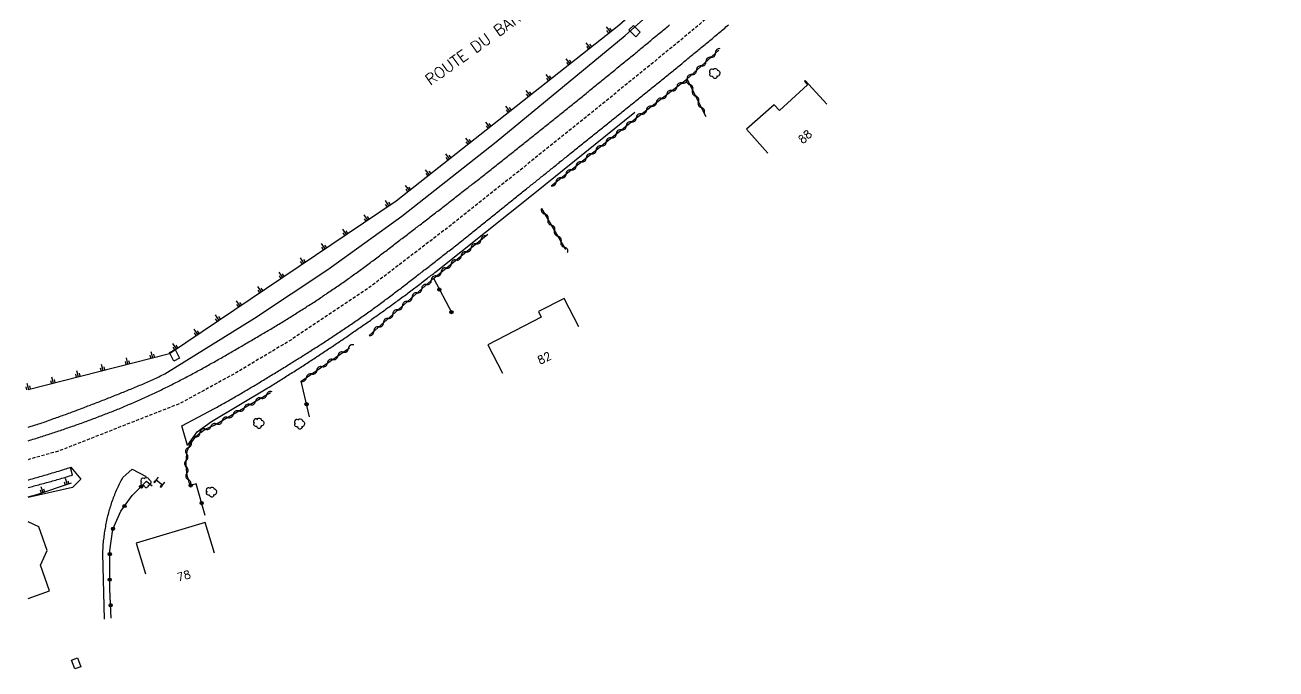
# Model space of a CAD drawing. Header units: millimetres. Extents: x 269999 to 271000, y 126004 to 126739.
# Drawn here: x 269999.5 to 270194.9, y 126098.8 to 126199.4 of the extents above; entities that cross this region are included whole.
import ezdxf
from ezdxf.enums import TextEntityAlignment as Align

# ---------------------------------------------------------------- set-up
doc = ezdxf.new("R2010")
doc.units = ezdxf.units.MM
doc.linetypes.add('DASHED', pattern=[0.75, 0.5, -0.25])
doc.layers.get('0').update_dxf_attribs({"linetype": 'CONTINUOUS'})
for name, color, linetype in [('W0001', 6, 'DASHED'), ('W0008', 7, 'CONTINUOUS'), ('W0017', 7, 'CONTINUOUS'), ('W0100', 7, 'CONTINUOUS'), ('W0105', 7, 'CONTINUOUS'), ('W0211', 2, 'CONTINUOUS'), ('W0300', 7, 'CONTINUOUS'), ('W0310', 3, 'CONTINUOUS'), ('W0322', 7, 'CONTINUOUS'), ('W0989', 7, 'CONTINUOUS'), ('W0991', 7, 'CONTINUOUS'), ('W1471', 7, 'CONTINUOUS')]:
    doc.layers.add(name, color=color, linetype=linetype)
doc.styles.get("Standard").update_dxf_attribs({"font": 'romans.shx', "width": 0.85})

# ---------------------------------------------------------------- blocks, each defined once
blk = doc.blocks.new('T300')
for p, q in [((-0.8, 0.51), (-0.86, 0.34)), ((-0.86, 0.34), (-0.86, 0.17)), ((-0.86, 0.17), (-0.74, 0.06)), ((-0.69, 0.63), (-0.8, 0.51)), ((-0.8, -0.06), (-0.74, 0.06)), ((-0.74, 0.06), (-0.69, 0.11)), ((-0.57, 0.69), (-0.69, 0.63)), ((-0.46, 0.69), (-0.57, 0.69)), ((-0.29, 0.63), (-0.46, 0.69)), ((-0.29, 0.63), (-0.17, 0.74)), ((-0.23, 0.57), (-0.29, 0.63)), ((-0.17, 0.74), (-0.06, 0.8)), ((-0.06, 0.8), (0.06, 0.8)), ((0.06, 0.8), (0.23, 0.74)), ((0.23, 0.74), (0.34, 0.63)), ((0.34, 0.63), (0.4, 0.51)), ((0.46, 0.46), (0.34, 0.46)), ((0.4, 0.51), (0.4, 0.46)), ((0.57, 0.4), (0.46, 0.46)), ((0.57, 0.4), (0.69, 0.29)), ((0.69, 0.29), (0.74, 0.17)), ((0.74, 0.06), (0.69, -0.17)), ((0.74, 0.17), (0.74, 0.06)), ((-0.8, -0.17), (-0.8, -0.06)), ((-0.8, -0.23), (-0.8, -0.17)), ((-0.74, -0.34), (-0.8, -0.23)), ((-0.69, -0.4), (-0.74, -0.34)), ((-0.51, -0.46), (-0.69, -0.4)), ((-0.4, -0.46), (-0.51, -0.46)), ((-0.4, -0.46), (-0.34, -0.46)), ((-0.34, -0.46), (-0.34, -0.4)), ((-0.34, -0.51), (-0.34, -0.46)), ((-0.29, -0.63), (-0.34, -0.51)), ((-0.17, -0.74), (-0.29, -0.63)), ((-0.06, -0.8), (-0.17, -0.74)), ((0.06, -0.8), (-0.06, -0.8)), ((0.17, -0.74), (0.06, -0.8)), ((0.23, -0.69), (0.17, -0.74)), ((0.29, -0.46), (0.23, -0.46)), ((0.29, -0.63), (0.23, -0.69)), ((0.46, -0.4), (0.29, -0.46)), ((0.34, -0.51), (0.29, -0.63)), ((0.34, -0.51), (0.34, -0.46)), ((0.57, -0.34), (0.46, -0.4)), ((0.63, -0.29), (0.57, -0.34)), ((0.69, -0.17), (0.63, -0.29))]:
    blk.add_line(p, q)
blk = doc.blocks.new('t105o')
for p, q in [((-0.5, 0), (0.5, 0)), ((0.5, 0), (0.2, 0.1)), ((0.5, 0), (0.2, -0.1))]:
    blk.add_line(p, q)
blk = doc.blocks.new('t322o')
at = {"color": 0, "linetype": 'Continuous'}
for radius in [0.25, 0.15]:
    blk.add_circle((0, 0), radius, dxfattribs=at)
blk = doc.blocks.new('t310o')
at = {"color": 0, "linetype": 'Continuous'}
for centre, start, end in [((-0.5, 0.38), 216.8699, 323.1304), ((0.5, -0.37), 36.8699, 143.1303)]:
    blk.add_arc(centre, 0.625, start, end, dxfattribs=at)
blk = doc.blocks.new('t211o')
at = {"color": 0, "linetype": 'Continuous'}
for p, q in [((-0.29, 0.5), (-0.29, 0)), ((0, 1), (0, 0)), ((0.29, 0.5), (0.29, 0))]:
    blk.add_line(p, q, dxfattribs=at)
blk = doc.blocks.new('T1471')
at = {"color": 0, "linetype": 'Continuous', "flags": 128}
blk.add_lwpolyline([(-0.75, -0.5), (-0.75, 0.5), (0.75, 0.5), (0.75, -0.5), (-0.75, -0.5)], dxfattribs=at)

msp = doc.modelspace()

# ---------------------------------------------------------------- linework, layer by layer
at = {"layer": 'W0001', "flags": 128}
msp.add_lwpolyline([(270315.74, 126341.87), (270310.66, 126339.59), (270288.57, 126329.88), (270277.54, 126325.23), (270269.05, 126321.37), (270258.73, 126316.12), (270249.12, 126310.82), (270242.31, 126306.92), (270231.17, 126299.93), (270221.27, 126293.38), (270207.6, 126284.39), (270191.18, 126273.18), (270179.24, 126264.06), (270167.9, 126254.58), (270156.74, 126244.82), (270144.66, 126234.05), (270135.08, 126225.6), (270120.84, 126213.1), (270110.48, 126204.16), (270100.94, 126196.22), (270087.75, 126185.47), (270075.79, 126175.86), (270065.46, 126167.66), (270053.66, 126158.63), (270041.13, 126150.22), (270032.58, 126145.09), (270023.7, 126140.23), (270004.8, 126132.82), (270000, 126131.47)], dxfattribs=at)
at = {"layer": 'W0008', "flags": 128}
for points in [[(270000, 126134.42), (270000.04, 126134.44), (270000.28, 126134.51), (270000.51, 126134.58), (270000.75, 126134.66), (270000.99, 126134.73), (270001.23, 126134.8), (270001.47, 126134.88), (270001.71, 126134.95), (270001.95, 126135.03), (270002.19, 126135.11), (270002.42, 126135.18), (270002.66, 126135.26), (270002.9, 126135.34), (270003.14, 126135.42), (270003.38, 126135.49), (270003.62, 126135.57), (270003.86, 126135.65), (270004.09, 126135.73), (270004.33, 126135.81), (270004.57, 126135.89), (270004.81, 126135.97), (270005.05, 126136.05), (270005.28, 126136.13), (270005.52, 126136.21), (270005.76, 126136.29), (270006, 126136.37), (270006.23, 126136.45), (270006.47, 126136.53), (270006.71, 126136.61), (270006.94, 126136.7), (270007.18, 126136.78), (270007.42, 126136.86), (270007.65, 126136.95), (270007.89, 126137.03), (270008.13, 126137.11), (270008.36, 126137.2), (270008.6, 126137.28), (270008.83, 126137.37), (270009.07, 126137.46), (270009.3, 126137.54), (270009.54, 126137.63), (270009.78, 126137.72), (270010.01, 126137.8), (270010.24, 126137.89), (270010.48, 126137.98), (270010.71, 126138.07), (270010.95, 126138.16), (270011.18, 126138.25), (270011.42, 126138.33), (270011.65, 126138.42), (270011.88, 126138.52), (270012.12, 126138.61), (270012.35, 126138.7), (270012.58, 126138.79), (270012.82, 126138.88), (270013.05, 126138.97), (270013.28, 126139.07), (270013.52, 126139.16), (270013.75, 126139.26), (270013.98, 126139.35), (270014.21, 126139.44), (270014.44, 126139.54), (270014.68, 126139.64), (270014.91, 126139.73), (270015.14, 126139.83), (270015.37, 126139.93), (270015.6, 126140.02), (270015.83, 126140.12), (270016.06, 126140.22), (270016.29, 126140.32), (270016.52, 126140.42), (270016.75, 126140.52), (270016.98, 126140.62), (270017.21, 126140.72), (270017.44, 126140.82), (270017.67, 126140.92), (270017.9, 126141.03), (270018.13, 126141.13), (270018.36, 126141.23), (270018.59, 126141.34), (270018.82, 126141.44), (270019.04, 126141.55), (270019.27, 126141.65), (270019.5, 126141.76), (270019.73, 126141.87), (270019.95, 126141.97), (270020.18, 126142.08), (270020.41, 126142.19), (270020.63, 126142.3), (270020.86, 126142.41), (270021.08, 126142.52), (270021.31, 126142.63), (270021.53, 126142.74), (270021.76, 126142.85), (270021.98, 126142.96), (270022.2, 126143.07), (270022.43, 126143.18), (270022.65, 126143.3), (270022.88, 126143.41), (270023.1, 126143.53), (270023.32, 126143.64), (270023.54, 126143.75), (270023.77, 126143.87), (270023.99, 126143.98), (270024.21, 126144.1), (270024.43, 126144.22), (270024.65, 126144.33), (270024.88, 126144.45), (270025.1, 126144.57), (270025.32, 126144.69), (270025.54, 126144.8), (270025.76, 126144.92), (270025.98, 126145.04), (270026.2, 126145.16), (270026.42, 126145.28), (270026.64, 126145.4), (270026.86, 126145.52), (270027.08, 126145.64), (270027.3, 126145.76), (270027.52, 126145.88), (270027.74, 126146), (270027.96, 126146.12), (270028.17, 126146.25), (270028.39, 126146.37), (270028.61, 126146.49), (270028.83, 126146.61), (270029.05, 126146.73), (270029.27, 126146.86), (270029.48, 126146.98), (270029.7, 126147.1), (270029.92, 126147.23), (270030.14, 126147.35), (270030.35, 126147.48), (270030.57, 126147.6), (270030.79, 126147.72), (270031.01, 126147.85), (270031.22, 126147.97), (270031.44, 126148.1), (270031.66, 126148.22), (270031.87, 126148.35), (270032.09, 126148.48), (270032.31, 126148.6), (270032.52, 126148.73), (270032.74, 126148.85), (270032.96, 126148.98), (270033.17, 126149.1), (270033.39, 126149.23), (270033.61, 126149.36), (270033.82, 126149.48), (270034.04, 126149.61), (270034.25, 126149.74), (270034.47, 126149.86), (270034.69, 126149.99), (270034.9, 126150.12), (270035.12, 126150.24), (270035.34, 126150.37), (270035.55, 126150.5), (270035.77, 126150.62), (270035.98, 126150.75), (270036.2, 126150.88), (270036.41, 126151.01), (270036.63, 126151.13), (270036.84, 126151.26), (270037.06, 126151.38), (270037.27, 126151.51), (270037.49, 126151.64), (270037.7, 126151.77), (270037.91, 126151.89), (270038.13, 126152.02), (270038.34, 126152.15), (270038.55, 126152.28), (270038.77, 126152.41), (270038.98, 126152.54), (270039.19, 126152.67), (270039.41, 126152.8), (270039.62, 126152.92), (270039.83, 126153.05), (270040.04, 126153.18), (270040.25, 126153.32), (270040.47, 126153.45), (270040.68, 126153.58), (270040.89, 126153.71), (270041.1, 126153.84), (270041.31, 126153.97), (270041.52, 126154.1), (270041.73, 126154.23), (270041.94, 126154.37), (270042.16, 126154.5), (270042.37, 126154.63), (270042.58, 126154.77), (270042.79, 126154.9), (270043, 126155.03), (270043.21, 126155.17), (270043.42, 126155.3), (270043.62, 126155.44), (270043.83, 126155.57), (270044.04, 126155.71), (270044.25, 126155.84), (270044.46, 126155.98), (270044.67, 126156.11), (270044.88, 126156.25), (270045.09, 126156.39), (270045.29, 126156.52), (270045.5, 126156.66), (270045.71, 126156.8), (270045.92, 126156.93), (270046.12, 126157.07), (270046.33, 126157.21), (270046.54, 126157.35), (270046.74, 126157.49), (270046.95, 126157.63), (270047.16, 126157.77), (270047.36, 126157.9), (270047.57, 126158.04), (270047.78, 126158.18), (270047.98, 126158.33), (270048.19, 126158.47), (270048.39, 126158.61), (270048.6, 126158.75), (270048.8, 126158.89), (270049.01, 126159.03), (270049.21, 126159.18), (270049.42, 126159.32), (270049.62, 126159.47), (270049.83, 126159.61), (270050.03, 126159.76), (270050.24, 126159.9), (270050.44, 126160.05), (270050.64, 126160.19), (270050.85, 126160.34), (270051.05, 126160.49), (270051.25, 126160.63), (270051.46, 126160.78), (270051.66, 126160.93), (270051.86, 126161.08), (270052.06, 126161.22), (270052.26, 126161.37), (270052.46, 126161.52), (270052.67, 126161.67), (270052.87, 126161.82), (270053.07, 126161.97), (270053.27, 126162.12), (270053.47, 126162.27), (270053.67, 126162.42), (270053.87, 126162.57), (270054.07, 126162.72), (270054.27, 126162.87), (270054.47, 126163.02), (270054.67, 126163.17), (270054.87, 126163.32), (270055.07, 126163.47), (270055.27, 126163.62), (270055.47, 126163.78), (270055.67, 126163.93), (270055.87, 126164.08), (270056.07, 126164.23), (270056.26, 126164.38), (270056.46, 126164.53), (270056.66, 126164.69), (270056.86, 126164.84), (270057.06, 126164.99), (270057.26, 126165.14), (270057.46, 126165.3), (270057.66, 126165.45), (270057.86, 126165.6), (270058.05, 126165.75), (270058.25, 126165.91), (270058.45, 126166.06), (270058.65, 126166.21), (270058.85, 126166.36), (270059.05, 126166.51), (270059.25, 126166.67), (270059.44, 126166.82), (270059.64, 126166.97), (270059.84, 126167.12), (270060.04, 126167.28), (270060.24, 126167.43), (270060.44, 126167.58), (270060.64, 126167.73), (270060.84, 126167.88), (270061.04, 126168.04), (270061.24, 126168.19), (270061.44, 126168.34), (270061.63, 126168.49), (270061.83, 126168.65), (270062.03, 126168.8), (270062.23, 126168.95), (270062.43, 126169.1), (270062.63, 126169.26), (270062.83, 126169.41), (270063.03, 126169.56), (270063.22, 126169.72), (270063.42, 126169.87), (270063.62, 126170.02), (270063.82, 126170.18), (270064.02, 126170.33), (270064.22, 126170.48), (270064.41, 126170.64), (270064.61, 126170.79), (270064.81, 126170.94), (270065.01, 126171.1), (270065.21, 126171.25), (270065.41, 126171.41), (270065.6, 126171.56), (270065.8, 126171.71), (270066, 126171.87), (270066.2, 126172.02), (270066.39, 126172.18), (270066.59, 126172.33), (270066.79, 126172.48), (270066.99, 126172.64), (270067.19, 126172.79), (270067.38, 126172.95), (270067.58, 126173.1), (270067.78, 126173.26), (270067.98, 126173.41), (270068.17, 126173.57), (270068.37, 126173.72), (270068.57, 126173.88), (270068.76, 126174.03), (270068.96, 126174.19), (270069.16, 126174.34), (270069.36, 126174.5), (270069.55, 126174.65), (270069.75, 126174.8), (270069.95, 126174.96), (270070.14, 126175.12), (270070.34, 126175.27), (270070.54, 126175.43), (270070.74, 126175.58), (270070.93, 126175.74), (270071.13, 126175.89), (270071.33, 126176.05), (270071.52, 126176.2), (270071.72, 126176.36), (270071.92, 126176.51), (270072.11, 126176.67), (270072.31, 126176.82), (270072.51, 126176.98), (270072.7, 126177.13), (270072.9, 126177.29), (270073.1, 126177.45), (270073.29, 126177.6), (270073.49, 126177.76), (270073.69, 126177.91), (270073.88, 126178.07), (270074.08, 126178.22), (270074.28, 126178.38), (270074.47, 126178.54), (270074.67, 126178.69), (270074.87, 126178.85), (270075.06, 126179), (270075.26, 126179.16), (270075.46, 126179.31), (270075.65, 126179.47), (270075.85, 126179.63), (270076.04, 126179.78), (270076.24, 126179.94), (270076.44, 126180.09), (270076.63, 126180.25), (270076.83, 126180.4), (270077.02, 126180.56), (270077.22, 126180.72), (270077.42, 126180.87), (270077.61, 126181.03), (270077.81, 126181.18), (270078, 126181.34), (270078.2, 126181.5), (270078.39, 126181.65), (270078.59, 126181.81), (270078.78, 126181.96), (270078.98, 126182.12), (270079.18, 126182.28), (270079.37, 126182.43), (270079.57, 126182.59), (270079.76, 126182.75), (270079.96, 126182.9), (270080.15, 126183.06), (270080.35, 126183.22), (270080.54, 126183.37), (270080.74, 126183.53), (270080.93, 126183.69), (270081.13, 126183.84), (270081.32, 126184), (270081.52, 126184.16), (270081.71, 126184.31), (270081.91, 126184.47), (270082.1, 126184.63), (270082.3, 126184.78), (270082.49, 126184.94), (270082.69, 126185.1), (270082.88, 126185.25), (270083.08, 126185.41), (270083.27, 126185.57), (270083.47, 126185.73), (270083.66, 126185.88), (270083.86, 126186.04), (270084.05, 126186.2), (270084.25, 126186.35), (270084.44, 126186.51), (270084.64, 126186.67), (270084.83, 126186.83), (270085.03, 126186.98), (270085.22, 126187.14), (270085.42, 126187.3), (270085.61, 126187.46), (270085.8, 126187.61), (270086, 126187.77), (270086.19, 126187.93), (270086.39, 126188.09), (270086.58, 126188.24), (270086.78, 126188.4), (270086.97, 126188.56), (270087.17, 126188.72), (270087.36, 126188.88), (270087.55, 126189.03), (270087.75, 126189.19), (270087.94, 126189.35), (270088.14, 126189.51), (270088.33, 126189.66), (270088.53, 126189.82), (270088.72, 126189.98), (270088.91, 126190.14), (270089.11, 126190.3), (270089.3, 126190.45), (270089.5, 126190.61), (270089.69, 126190.77), (270089.88, 126190.93), (270090.08, 126191.09), (270090.27, 126191.25), (270090.47, 126191.4), (270090.66, 126191.56), (270090.86, 126191.72), (270091.05, 126191.88), (270091.25, 126192.04), (270091.44, 126192.2), (270091.64, 126192.36), (270091.83, 126192.52), (270092.03, 126192.68), (270092.22, 126192.84), (270092.42, 126193), (270092.61, 126193.16), (270092.81, 126193.32), (270093, 126193.48), (270093.19, 126193.64), (270093.39, 126193.79), (270093.58, 126193.95), (270093.78, 126194.11), (270093.97, 126194.27), (270094.17, 126194.43), (270094.36, 126194.59), (270094.56, 126194.75), (270094.75, 126194.91), (270094.94, 126195.07), (270095.14, 126195.23), (270095.33, 126195.39), (270095.53, 126195.55), (270095.72, 126195.71), (270095.92, 126195.87), (270096.11, 126196.03), (270096.3, 126196.19), (270096.5, 126196.35), (270096.69, 126196.51), (270096.89, 126196.67), (270097.08, 126196.83), (270097.27, 126196.99), (270097.47, 126197.16), (270097.66, 126197.32), (270097.86, 126197.48), (270098.05, 126197.64), (270098.24, 126197.8), (270098.44, 126197.96), (270098.63, 126198.12), (270098.82, 126198.28), (270099.02, 126198.44), (270099.21, 126198.6), (270099.41, 126198.76), (270099.6, 126198.92), (270099.79, 126199.08), (270099.99, 126199.24), (270100.18, 126199.4)], [(270024.93, 126133.66), (270024.01, 126136.77), (270029.1, 126139.46), (270029.32, 126139.58), (270029.54, 126139.7), (270029.76, 126139.82), (270029.98, 126139.95), (270030.21, 126140.07), (270030.43, 126140.2), (270030.65, 126140.32), (270030.87, 126140.44), (270031.09, 126140.57), (270031.31, 126140.69), (270031.53, 126140.82), (270031.75, 126140.94), (270031.97, 126141.07), (270032.18, 126141.19), (270032.4, 126141.32), (270032.62, 126141.45), (270032.84, 126141.57), (270033.06, 126141.7), (270033.28, 126141.83), (270033.5, 126141.96), (270033.72, 126142.08), (270033.93, 126142.21), (270034.15, 126142.34), (270034.37, 126142.47), (270034.59, 126142.6), (270034.81, 126142.73), (270035.02, 126142.85), (270035.24, 126142.98), (270035.46, 126143.11), (270035.67, 126143.24), (270035.89, 126143.37), (270036.11, 126143.5), (270036.32, 126143.63), (270036.54, 126143.77), (270036.76, 126143.9), (270036.97, 126144.03), (270037.19, 126144.16), (270037.4, 126144.29), (270037.62, 126144.42), (270037.83, 126144.55), (270038.05, 126144.69), (270038.26, 126144.82), (270038.48, 126144.95), (270038.69, 126145.08), (270038.9, 126145.21), (270039.12, 126145.34), (270039.33, 126145.47), (270039.55, 126145.61), (270039.76, 126145.74), (270039.97, 126145.87), (270040.19, 126146), (270040.4, 126146.13), (270040.62, 126146.27), (270040.83, 126146.4), (270041.04, 126146.53), (270041.26, 126146.66), (270041.47, 126146.8), (270041.68, 126146.93), (270041.9, 126147.06), (270042.11, 126147.19), (270042.32, 126147.33), (270042.54, 126147.46), (270042.75, 126147.59), (270042.96, 126147.73), (270043.18, 126147.86), (270043.39, 126147.99), (270043.6, 126148.13), (270043.81, 126148.26), (270044.03, 126148.4), (270044.24, 126148.53), (270044.45, 126148.67), (270044.66, 126148.8), (270044.87, 126148.94), (270045.09, 126149.07), (270045.3, 126149.21), (270045.51, 126149.34), (270045.72, 126149.48), (270045.93, 126149.62), (270046.14, 126149.75), (270046.35, 126149.89), (270046.56, 126150.03), (270046.78, 126150.16), (270046.99, 126150.3), (270047.2, 126150.44), (270047.41, 126150.57), (270047.62, 126150.71), (270047.83, 126150.85), (270048.04, 126150.99), (270048.25, 126151.13), (270048.45, 126151.27), (270048.66, 126151.41), (270048.87, 126151.55), (270049.08, 126151.69), (270049.29, 126151.83), (270049.5, 126151.97), (270049.71, 126152.11), (270049.92, 126152.25), (270050.12, 126152.39), (270050.33, 126152.53), (270050.54, 126152.67), (270050.75, 126152.81), (270050.95, 126152.96), (270051.16, 126153.1), (270051.37, 126153.24), (270051.57, 126153.39), (270051.78, 126153.53), (270051.99, 126153.67), (270052.19, 126153.82), (270052.4, 126153.96), (270052.6, 126154.11), (270052.81, 126154.25), (270053.01, 126154.4), (270053.22, 126154.55), (270053.42, 126154.69), (270053.62, 126154.84), (270053.83, 126154.99), (270054.03, 126155.14), (270054.23, 126155.28), (270054.44, 126155.43), (270054.64, 126155.58), (270054.84, 126155.73), (270055.04, 126155.88), (270055.25, 126156.03), (270055.45, 126156.18), (270055.65, 126156.33), (270055.85, 126156.48), (270056.05, 126156.63), (270056.25, 126156.78), (270056.46, 126156.93), (270056.66, 126157.08), (270056.86, 126157.23), (270057.06, 126157.38), (270057.26, 126157.53), (270057.46, 126157.68), (270057.66, 126157.84), (270057.86, 126157.99), (270058.06, 126158.14), (270058.26, 126158.29), (270058.46, 126158.45), (270058.66, 126158.6), (270058.86, 126158.75), (270059.06, 126158.9), (270059.26, 126159.06), (270059.45, 126159.21), (270059.65, 126159.36), (270059.85, 126159.52), (270060.05, 126159.67), (270060.25, 126159.82), (270060.45, 126159.98), (270060.65, 126160.13), (270060.85, 126160.29), (270061.04, 126160.44), (270061.24, 126160.59), (270061.44, 126160.75), (270061.64, 126160.9), (270061.84, 126161.06), (270062.04, 126161.21), (270062.24, 126161.36), (270062.43, 126161.52), (270062.63, 126161.67), (270062.83, 126161.83), (270063.03, 126161.98), (270063.23, 126162.14), (270063.43, 126162.29), (270063.62, 126162.44), (270063.82, 126162.6), (270064.02, 126162.75), (270064.22, 126162.91), (270064.42, 126163.06), (270064.61, 126163.21), (270064.81, 126163.36), (270065, 126163.52), (270065.2, 126163.67), (270065.4, 126163.82), (270065.59, 126163.98), (270065.79, 126164.13), (270065.98, 126164.28), (270066.18, 126164.44), (270066.38, 126164.59), (270066.57, 126164.74), (270066.77, 126164.9), (270066.96, 126165.05), (270067.16, 126165.21), (270067.35, 126165.36), (270067.55, 126165.52), (270067.74, 126165.67), (270067.94, 126165.83), (270068.13, 126165.98), (270068.33, 126166.13), (270068.52, 126166.29), (270068.72, 126166.44), (270068.91, 126166.6), (270069.11, 126166.75), (270069.3, 126166.91), (270069.49, 126167.07), (270069.69, 126167.22), (270069.88, 126167.38), (270070.08, 126167.53), (270070.27, 126167.69), (270070.46, 126167.84), (270070.66, 126168), (270070.85, 126168.15), (270071.05, 126168.31), (270071.24, 126168.47), (270071.43, 126168.62), (270071.63, 126168.78), (270071.82, 126168.93), (270072.02, 126169.09), (270072.21, 126169.25), (270072.4, 126169.4), (270072.6, 126169.56), (270072.79, 126169.71), (270072.99, 126169.87), (270073.18, 126170.03), (270073.37, 126170.18), (270073.57, 126170.34), (270073.76, 126170.49), (270073.95, 126170.65), (270074.15, 126170.81), (270074.34, 126170.96), (270074.53, 126171.12), (270074.73, 126171.28), (270074.92, 126171.43), (270075.12, 126171.59), (270075.31, 126171.74), (270075.5, 126171.9), (270075.7, 126172.06), (270075.89, 126172.21), (270076.08, 126172.37), (270076.28, 126172.53), (270076.47, 126172.68), (270076.66, 126172.84), (270076.86, 126172.99), (270077.05, 126173.15), (270077.25, 126173.31), (270077.44, 126173.46), (270077.63, 126173.62), (270077.83, 126173.77), (270078.02, 126173.93), (270078.22, 126174.08), (270078.41, 126174.24), (270078.6, 126174.4), (270078.8, 126174.55), (270078.99, 126174.71), (270079.19, 126174.86), (270079.38, 126175.02), (270079.58, 126175.18), (270079.77, 126175.33), (270079.97, 126175.49), (270080.16, 126175.65), (270080.36, 126175.8), (270080.55, 126175.96), (270080.75, 126176.12), (270080.94, 126176.27), (270081.14, 126176.43), (270081.33, 126176.58), (270081.53, 126176.74), (270081.72, 126176.9), (270081.92, 126177.05), (270082.11, 126177.21), (270082.31, 126177.37), (270082.5, 126177.52), (270082.69, 126177.68), (270082.89, 126177.83), (270083.08, 126177.99), (270083.28, 126178.15), (270083.47, 126178.3), (270083.67, 126178.46), (270083.86, 126178.62), (270084.06, 126178.77), (270084.25, 126178.93), (270084.45, 126179.09), (270084.64, 126179.24), (270084.84, 126179.4), (270085.03, 126179.56), (270085.23, 126179.71), (270085.42, 126179.87), (270085.62, 126180.03), (270085.81, 126180.18), (270086, 126180.34), (270086.2, 126180.49), (270086.39, 126180.65), (270086.59, 126180.81), (270086.78, 126180.96), (270086.98, 126181.12), (270087.17, 126181.28), (270087.37, 126181.43), (270087.56, 126181.59), (270087.76, 126181.75), (270087.95, 126181.9), (270088.15, 126182.06), (270088.34, 126182.22), (270088.53, 126182.37), (270088.73, 126182.53), (270088.92, 126182.69), (270089.12, 126182.84), (270089.31, 126183), (270089.51, 126183.16), (270089.7, 126183.32), (270089.9, 126183.47), (270090.09, 126183.63), (270090.28, 126183.79), (270090.48, 126183.94), (270090.67, 126184.1), (270090.87, 126184.26), (270091.06, 126184.41), (270091.26, 126184.57), (270091.45, 126184.73), (270091.64, 126184.88), (270091.84, 126185.04), (270092.03, 126185.2), (270092.23, 126185.36), (270092.42, 126185.51), (270092.62, 126185.67), (270092.81, 126185.83), (270093, 126185.98), (270093.2, 126186.14), (270093.39, 126186.3), (270093.59, 126186.46), (270093.78, 126186.61), (270093.97, 126186.77), (270094.17, 126186.93), (270094.36, 126187.08), (270094.55, 126187.24), (270094.75, 126187.4), (270094.94, 126187.55), (270095.13, 126187.71), (270095.33, 126187.87), (270095.52, 126188.02), (270095.71, 126188.18), (270095.91, 126188.34), (270096.1, 126188.49), (270096.29, 126188.65), (270096.49, 126188.8), (270096.68, 126188.96), (270096.87, 126189.12), (270097.07, 126189.27), (270097.26, 126189.43), (270097.45, 126189.59), (270097.65, 126189.74), (270097.84, 126189.9), (270098.03, 126190.06), (270098.23, 126190.21), (270098.42, 126190.37), (270098.61, 126190.53), (270098.81, 126190.68), (270099, 126190.84), (270099.19, 126191), (270099.39, 126191.15), (270099.58, 126191.31), (270099.77, 126191.47), (270099.97, 126191.62), (270100.16, 126191.78), (270100.35, 126191.94), (270100.54, 126192.1), (270100.74, 126192.25), (270100.93, 126192.41), (270101.12, 126192.57), (270101.32, 126192.72), (270101.51, 126192.88), (270101.7, 126193.04), (270101.89, 126193.2), (270102.09, 126193.35), (270102.28, 126193.51), (270102.47, 126193.67), (270102.67, 126193.83), (270102.86, 126193.98), (270103.05, 126194.14), (270103.24, 126194.3), (270103.43, 126194.46), (270103.63, 126194.61), (270103.82, 126194.77), (270104.01, 126194.93), (270104.2, 126195.09), (270104.4, 126195.25), (270104.59, 126195.4), (270104.78, 126195.56), (270104.97, 126195.72), (270105.16, 126195.88), (270105.35, 126196.04), (270105.55, 126196.2), (270105.74, 126196.36), (270105.93, 126196.52), (270106.12, 126196.67), (270106.31, 126196.83), (270106.5, 126196.99), (270106.69, 126197.15), (270106.89, 126197.31), (270107.08, 126197.47), (270107.27, 126197.64), (270107.47, 126197.8), (270107.66, 126197.96), (270107.85, 126198.12), (270108.04, 126198.28), (270108.24, 126198.44), (270108.43, 126198.61), (270108.62, 126198.77), (270108.81, 126198.93), (270109.01, 126199.09), (270109.2, 126199.25), (270109.39, 126199.42)], [(270000, 126128.3), (270000.15, 126128.34), (270000.39, 126128.41), (270000.64, 126128.48), (270000.88, 126128.55), (270001.12, 126128.61), (270001.36, 126128.68), (270001.6, 126128.75), (270001.84, 126128.82), (270002.09, 126128.89), (270002.33, 126128.96), (270002.57, 126129.03), (270002.81, 126129.1), (270003.05, 126129.17), (270003.29, 126129.24), (270003.53, 126129.32), (270003.77, 126129.39), (270004.01, 126129.46), (270004.26, 126129.53), (270004.5, 126129.61), (270004.74, 126129.68), (270004.98, 126129.75), (270005.22, 126129.83), (270005.46, 126129.9), (270005.7, 126129.97), (270005.94, 126130.05), (270006.18, 126130.13), (270006.42, 126130.2), (270006.66, 126130.28), (270008.26, 126128.4), (270006.95, 126127.13), (270000, 126125.58)], [(270011.94, 126106.53), (270011.68, 126116.8), (270011.69, 126117.05), (270011.7, 126117.3), (270011.71, 126117.55), (270011.73, 126117.79), (270011.74, 126118.04), (270011.76, 126118.29), (270011.79, 126118.54), (270011.81, 126118.79), (270011.84, 126119.03), (270011.87, 126119.28), (270011.9, 126119.53), (270011.93, 126119.77), (270011.96, 126120.02), (270012, 126120.26), (270012.04, 126120.51), (270012.08, 126120.75), (270012.13, 126121), (270012.17, 126121.24), (270012.22, 126121.49), (270012.27, 126121.73), (270012.32, 126121.97), (270012.38, 126122.22), (270012.43, 126122.46), (270012.49, 126122.7), (270012.55, 126122.94), (270012.61, 126123.19), (270012.68, 126123.43), (270012.75, 126123.66), (270012.81, 126123.9), (270012.89, 126124.14), (270012.96, 126124.37), (270013.03, 126124.61), (270013.11, 126124.84), (270013.19, 126125.07), (270013.28, 126125.31), (270013.36, 126125.54), (270013.45, 126125.77), (270013.54, 126126), (270013.63, 126126.22), (270013.73, 126126.45), (270013.82, 126126.68), (270013.92, 126126.9), (270014.02, 126127.13), (270014.13, 126127.35), (270014.23, 126127.57), (270014.34, 126127.79), (270014.45, 126128.01), (270014.57, 126128.23), (270014.68, 126128.45), (270014.8, 126128.67), (270016.26, 126129.98), (270018.46, 126128.83)]]:
    msp.add_lwpolyline(points, dxfattribs=at)
at = {"layer": 'W0017', "flags": 128}
for points in [[(270024.92, 126133.66), (270026.44, 126135.84), (270028.68, 126137.43), (270037.47, 126142.69), (270037.68, 126142.82), (270037.9, 126142.95), (270038.11, 126143.09), (270038.32, 126143.22), (270038.53, 126143.35), (270038.74, 126143.48), (270038.96, 126143.61), (270039.17, 126143.75), (270039.38, 126143.88), (270039.59, 126144.01), (270039.8, 126144.15), (270040.01, 126144.28), (270040.22, 126144.41), (270040.44, 126144.55), (270040.65, 126144.68), (270040.86, 126144.81), (270041.07, 126144.95), (270041.28, 126145.08), (270041.49, 126145.22), (270041.7, 126145.35), (270041.91, 126145.49), (270042.12, 126145.62), (270042.33, 126145.76), (270042.54, 126145.89), (270042.75, 126146.03), (270042.96, 126146.16), (270043.17, 126146.3), (270043.38, 126146.43), (270043.59, 126146.57), (270043.8, 126146.7), (270044.01, 126146.84), (270044.22, 126146.98), (270044.43, 126147.11), (270044.63, 126147.25), (270044.84, 126147.39), (270045.05, 126147.53), (270045.26, 126147.66), (270045.47, 126147.8), (270045.68, 126147.94), (270045.89, 126148.08), (270046.09, 126148.21), (270046.3, 126148.35), (270046.51, 126148.49), (270046.72, 126148.63), (270046.93, 126148.77), (270047.13, 126148.91), (270047.34, 126149.04), (270047.55, 126149.18), (270047.76, 126149.32), (270047.96, 126149.46), (270048.17, 126149.6), (270048.38, 126149.74), (270048.58, 126149.88), (270048.79, 126150.02), (270049, 126150.16), (270049.2, 126150.3), (270049.41, 126150.44), (270049.62, 126150.58), (270049.82, 126150.72), (270050.03, 126150.86), (270050.24, 126151.01), (270050.44, 126151.15), (270050.65, 126151.29), (270050.85, 126151.43), (270051.06, 126151.57), (270051.26, 126151.71), (270051.47, 126151.86), (270051.68, 126152), (270051.88, 126152.14), (270052.09, 126152.28), (270052.29, 126152.43), (270052.5, 126152.57), (270052.7, 126152.71), (270052.91, 126152.86), (270053.11, 126153), (270053.32, 126153.14), (270053.52, 126153.29), (270053.72, 126153.43), (270053.93, 126153.58), (270054.13, 126153.72), (270054.34, 126153.87), (270054.54, 126154.01), (270054.74, 126154.16), (270054.95, 126154.3), (270055.15, 126154.45), (270055.35, 126154.59), (270055.56, 126154.74), (270055.76, 126154.88), (270055.96, 126155.03), (270056.16, 126155.18), (270056.37, 126155.32), (270056.57, 126155.47), (270056.77, 126155.62), (270056.97, 126155.77), (270057.18, 126155.91), (270057.38, 126156.06), (270057.58, 126156.21), (270057.78, 126156.36), (270057.98, 126156.51), (270058.18, 126156.65), (270058.38, 126156.8), (270058.58, 126156.95), (270058.79, 126157.1), (270058.99, 126157.25), (270059.19, 126157.4), (270059.39, 126157.55), (270059.59, 126157.7), (270059.79, 126157.85), (270059.99, 126158), (270060.19, 126158.15), (270060.39, 126158.3), (270060.59, 126158.45), (270060.79, 126158.6), (270060.98, 126158.75), (270061.18, 126158.91), (270061.38, 126159.06), (270061.58, 126159.21), (270061.78, 126159.36), (270061.98, 126159.51), (270062.18, 126159.67), (270062.37, 126159.82), (270062.57, 126159.97), (270062.77, 126160.12), (270062.97, 126160.28), (270063.17, 126160.43), (270063.36, 126160.58), (270063.56, 126160.74), (270063.76, 126160.89), (270079.13, 126173.16), (270094.76, 126185.76)], [(270000, 126127.1), (270000.23, 126127.16), (270000.47, 126127.23), (270000.71, 126127.29), (270000.95, 126127.36), (270001.19, 126127.42), (270001.44, 126127.49), (270001.68, 126127.55), (270001.92, 126127.62), (270002.16, 126127.68), (270002.4, 126127.75), (270002.64, 126127.81), (270002.88, 126127.88), (270003.12, 126127.95), (270003.36, 126128.02), (270003.6, 126128.08), (270003.84, 126128.15), (270004.08, 126128.22), (270004.32, 126128.29), (270004.56, 126128.36), (270004.8, 126128.43), (270005.04, 126128.5), (270005.28, 126128.57), (270005.52, 126128.64), (270005.76, 126128.71), (270006, 126128.78), (270006.24, 126128.85), (270006.48, 126128.92), (270006.72, 126128.99), (270006.96, 126129.06), (270006.65, 126130.27)]]:
    msp.add_lwpolyline(points, dxfattribs=at)
at = {"layer": 'W0100', "flags": 128}
for points in [[(270124.78, 126187.05), (270121.37, 126190.71), (270121.25, 126190.6), (270121.74, 126190.03), (270117.35, 126186.04), (270116.52, 126186.9), (270112.22, 126183.12), (270115.53, 126179.36)], [(270086.01, 126152.21), (270083.75, 126156.67), (270079.72, 126154.62), (270080.17, 126153.72), (270071.81, 126149.42), (270074.1, 126144.98)], [(270020.01, 126128.32), (270021, 126127.56)], [(270000, 126109.8), (270003.36, 126110.97), (270001.95, 126114.98), (270003, 126117.28), (270001.71, 126120.95), (270000, 126121.77)], [(270029.13, 126116.87), (270027.69, 126121.65), (270016.91, 126118.41), (270018.36, 126113.63)]]:
    msp.add_lwpolyline(points, dxfattribs=at)
at = {"layer": 'W0211', "flags": 128}
for points in [[(270000, 126142.43), (270022.07, 126148.07), (270057.51, 126171.92), (270092.25, 126199.38), (270126.49, 126229.59), (270156.4, 126255.8), (270186.41, 126279.09)], [(270000, 126136.57), (270001.19, 126136.89), (270001.42, 126136.97), (270001.66, 126137.05), (270001.89, 126137.13), (270002.13, 126137.21), (270002.36, 126137.3), (270002.6, 126137.38), (270002.83, 126137.46), (270003.06, 126137.54), (270003.3, 126137.63), (270003.53, 126137.71), (270003.77, 126137.79), (270004, 126137.88), (270004.23, 126137.96), (270004.47, 126138.04), (270004.7, 126138.13), (270004.93, 126138.21), (270005.17, 126138.3), (270005.4, 126138.38), (270005.63, 126138.47), (270005.87, 126138.55), (270006.1, 126138.64), (270006.33, 126138.72), (270006.57, 126138.81), (270006.8, 126138.9), (270007.03, 126138.98), (270007.26, 126139.07), (270007.5, 126139.16), (270007.73, 126139.24), (270007.96, 126139.33), (270008.19, 126139.42), (270008.43, 126139.51), (270008.66, 126139.59), (270008.89, 126139.68), (270009.12, 126139.77), (270009.35, 126139.86), (270009.59, 126139.95), (270009.82, 126140.03), (270010.05, 126140.12), (270010.28, 126140.21), (270010.51, 126140.3), (270010.74, 126140.39), (270010.98, 126140.48), (270011.21, 126140.57), (270011.44, 126140.66), (270011.67, 126140.75), (270011.9, 126140.84), (270012.13, 126140.93), (270012.36, 126141.02), (270012.59, 126141.12), (270012.82, 126141.21), (270013.06, 126141.3), (270013.29, 126141.39), (270013.52, 126141.48), (270013.75, 126141.58), (270013.98, 126141.67), (270014.21, 126141.76), (270014.44, 126141.85), (270014.67, 126141.95), (270014.9, 126142.04), (270015.13, 126142.13), (270015.36, 126142.23), (270015.59, 126142.32), (270015.82, 126142.42), (270016.05, 126142.51), (270016.28, 126142.6), (270016.51, 126142.7), (270016.74, 126142.79), (270016.97, 126142.89), (270017.2, 126142.99), (270017.44, 126143.09), (270017.67, 126143.19), (270017.91, 126143.29), (270018.14, 126143.39), (270018.37, 126143.49), (270018.6, 126143.59), (270018.84, 126143.7), (270019.07, 126143.8), (270019.3, 126143.91), (270019.53, 126144.01), (270019.76, 126144.12), (270019.99, 126144.22), (270020.22, 126144.33), (270020.45, 126144.44), (270020.68, 126144.55), (270020.91, 126144.66), (270021.14, 126144.77), (270021.37, 126144.88), (270035.37, 126153.56), (270046.85, 126161.2), (270058.38, 126169.53), (270073.12, 126181.13), (270093.25, 126197.78), (270127.59, 126228.4)], [(270000, 126125.65), (270001.39, 126126.04), (270006.79, 126127.83)]]:
    msp.add_lwpolyline(points, dxfattribs=at)
at = {"layer": 'W0310', "flags": 128}
for points in [[(270081.71, 126174.28), (270095.3, 126185.11), (270102.89, 126190.94), (270107.89, 126195.49)], [(270102.89, 126190.97), (270105.87, 126185.11)], [(270080.2, 126170.71), (270083.97, 126164.31)], [(270053.26, 126150.89), (270063.36, 126159.84), (270071.83, 126166.7)], [(270042.64, 126143.73), (270050.2, 126148.94)], [(270025.37, 126127.41), (270025.27, 126127.65), (270025.19, 126127.89), (270025.11, 126128.13), (270025.04, 126128.37), (270024.97, 126128.62), (270024.92, 126128.87), (270024.87, 126129.11), (270024.82, 126129.36), (270024.79, 126129.61), (270024.76, 126129.87), (270024.74, 126130.12), (270024.73, 126130.37), (270024.72, 126130.63), (270024.72, 126130.89), (270024.72, 126131.15), (270024.73, 126131.41), (270024.74, 126131.67), (270024.75, 126131.92), (270024.78, 126132.18), (270024.81, 126132.43), (270024.86, 126132.68), (270024.92, 126132.93), (270025, 126133.17), (270025.09, 126133.41), (270025.2, 126133.65), (270025.33, 126133.89), (270025.47, 126134.11), (270025.62, 126134.33), (270025.78, 126134.54), (270025.94, 126134.74), (270026.1, 126134.94), (270026.28, 126135.13), (270026.46, 126135.3), (270026.64, 126135.48), (270026.83, 126135.64), (270027.03, 126135.79), (270027.24, 126135.94), (270027.45, 126136.08), (270027.66, 126136.21), (270027.88, 126136.34), (270028.11, 126136.45), (270028.35, 126136.56), (270028.59, 126136.66), (270028.84, 126136.75), (270029.09, 126136.84), (270037.88, 126141.95)]]:
    msp.add_lwpolyline(points, dxfattribs=at)
at = {"layer": 'W0322', "flags": 128}
for points in [[(270063.31, 126159.82), (270066.19, 126154.4)], [(270043.96, 126138.18), (270042.64, 126143.74)], [(270013.01, 126106.72), (270012.76, 126111.25), (270012.77, 126117.21), (270013.26, 126120.62), (270014.5, 126123.44), (270016.24, 126125.87), (270018.52, 126128.11), (270019.37, 126127.4)], [(270027.66, 126122.76), (270026.24, 126127.68), (270025.37, 126127.43)]]:
    msp.add_lwpolyline(points, dxfattribs=at)

# ---------------------------------------------------------------- block references
at = {"layer": 'W0105'}
for p, rotation in [((270020.01, 126128.32), 232.6164779200061), ((270021, 126127.56), 230.2743910234588)]:
    msp.add_blockref('t105o', p, dxfattribs=dict(at, rotation=rotation))
at = {"layer": 'W0211'}
for p, rotation in [((270090.9, 126198.31), 38.32797563234548), ((270087.76, 126195.83), 38.32797563234548), ((270084.62, 126193.35), 38.32797563234548), ((270081.49, 126190.87), 38.32797563234548), ((270078.35, 126188.39), 38.32797563234548), ((270075.21, 126185.91), 38.32797563234548), ((270072.07, 126183.43), 38.32797563234548), ((270068.93, 126180.95), 38.32797563234548), ((270065.8, 126178.47), 38.32797563234548), ((270062.66, 126175.99), 38.32797563234548), ((270059.52, 126173.51), 38.32797563234548), ((270056.32, 126171.12), 33.93602376500704), ((270053, 126168.88), 33.93602376500704), ((270049.68, 126166.65), 33.93602376500704), ((270046.36, 126164.42), 33.93602376500704), ((270043.04, 126162.18), 33.93602376500704), ((270039.72, 126159.95), 33.93602376500704), ((270036.41, 126157.72), 33.93602376500704), ((270033.09, 126155.48), 33.93602376500704), ((270029.77, 126153.25), 33.93602376500704), ((270026.45, 126151.02), 33.93602376500704), ((270023.13, 126148.79), 33.93602376500704), ((270015.56, 126146.41), 14.33773469165245), ((270019.43, 126147.4), 14.33773469165245), ((270007.81, 126144.43), 14.33773469165245), ((270011.68, 126145.42), 14.33773469165245), ((270000.06, 126142.45), 14.33773469165245), ((270003.93, 126143.44), 14.33773469165245), ((270006.1, 126127.61), 18.32892704022), ((270002.31, 126126.35), 18.32892704022)]:
    msp.add_blockref('t211o', p, dxfattribs=dict(at, rotation=rotation))
at = {"layer": 'W0300'}
for p in [(270107.3, 126191.82), (270036.08, 126137.14), (270042.46, 126137.05), (270018.46, 126127.89), (270028.7, 126126.39)]:
    msp.add_blockref('T300', p, dxfattribs=at)
at = {"layer": 'W0310'}
for p, rotation in [((270105.89, 126193.67), 42.34091025077143), ((270107.36, 126195.02), 42.34091025077143), ((270104.41, 126192.32), 42.34091025077143), ((270101.35, 126189.75), 37.51588349885445), ((270102.93, 126190.97), 42.34091025077143), ((270103.34, 126190.08), 296.8822098852474), ((270099.76, 126188.53), 37.51588349885445), ((270104.25, 126188.3), 296.8822098852474), ((270096.59, 126186.1), 37.51588349885445), ((270098.17, 126187.32), 37.51588349885445), ((270105.15, 126186.51), 296.8822098852474), ((270095, 126184.88), 38.57583868014158), ((270091.88, 126182.38), 38.57583868014158), ((270093.44, 126183.63), 38.57583868014158), ((270088.75, 126179.89), 38.57583868014158), ((270090.31, 126181.13), 38.57583868014158), ((270087.19, 126178.64), 38.57583868014158), ((270084.06, 126176.15), 38.57583868014158), ((270085.62, 126177.39), 38.57583868014158), ((270082.5, 126174.9), 38.57583868014158), ((270080.71, 126169.85), 300.4956825988158), ((270081.73, 126168.12), 300.4956825988158), ((270082.74, 126166.4), 300.4956825988158), ((270069.2, 126164.56), 38.98067023091881), ((270070.75, 126165.82), 38.98067023091881), ((270083.76, 126164.68), 300.4956825988158), ((270067.64, 126163.3), 38.98067023091881), ((270064.53, 126160.79), 38.98067023091881), ((270066.09, 126162.04), 38.98067023091881), ((270062.99, 126159.51), 41.53947583272662), ((270060, 126156.86), 41.53947583272662), ((270061.49, 126158.18), 41.53947583272662), ((270058.5, 126155.53), 41.53947583272662), ((270055.51, 126152.88), 41.53947583272662), ((270057, 126154.21), 41.53947583272662), ((270054.01, 126151.55), 41.53947583272662), ((270050.05, 126148.84), 34.64399538540789), ((270046.76, 126146.57), 34.64399538540789), ((270048.4, 126147.7), 34.64399538540789), ((270045.11, 126145.43), 34.64399538540789), ((270043.47, 126144.29), 34.64399538540789), ((270037.26, 126141.59), 30.18703036428124), ((270033.8, 126139.58), 30.18703036428124), ((270035.53, 126140.58), 30.18703036428124), ((270030.34, 126137.56), 30.18703036428124), ((270032.07, 126138.57), 30.18703036428124), ((270026.85, 126135.65), 38.10613909559483), ((270028.57, 126136.65), 22.56667955832826), ((270025.51, 126134.17), 55.73588136365632), ((270024.8, 126132.32), 82.08244934081415), ((270024.73, 126130.33), 92.84929164267925), ((270025.04, 126128.35), 106.3733777002321)]:
    msp.add_blockref('t310o', p, dxfattribs=dict(at, rotation=rotation))
at = {"layer": 'W0322'}
for p, rotation in [((270064.25, 126158.05), 297.9376033977382), ((270066.13, 126154.52), 297.9376033977382), ((270043.5, 126140.13), 103.34566927477), ((270017.66, 126127.26), 44.51456690696499), ((270025.4, 126127.44), 196.0034709807756), ((270015.07, 126124.23), 54.41816379740354), ((270027.11, 126124.68), 106.1092757928258), ((270013.28, 126120.67), 66.17002748265183), ((270012.77, 126116.71), 89.88061541363626), ((270012.76, 126112.71), 89.88061541363626), ((270012.9, 126108.72), 93.07539812662306)]:
    msp.add_blockref('t322o', p, dxfattribs=dict(at, rotation=rotation))
at = {"layer": 'W1471'}
for p, rotation in [((270094.74, 126198.45), 315.2492242658684), ((270022.88, 126147.77), 297.553348758522), ((270007.53, 126099.64), 111.0769034780209)]:
    msp.add_blockref('T1471', p, dxfattribs=dict(at, rotation=rotation))

# ---------------------------------------------------------------- texts
at = {"layer": 'W0989'}
msp.add_text('ROUTE DU BARRAGE (N681)', height=1.75, rotation=35.6029, dxfattribs=at).set_placement((270075.81, 126200.09), align=Align.MIDDLE)
at = {"layer": 'W0991'}
for s, rotation, p in [('88', 42.1792, (270121.36, 126181.95)), ('82', 26.0402, (270080.64, 126147.36)), ('78', 16.7455, (270024.32, 126113.33))]:
    msp.add_text(s, height=1.25, rotation=rotation, dxfattribs=at).set_placement(p, align=Align.MIDDLE)

doc.saveas('drawing.dxf')
